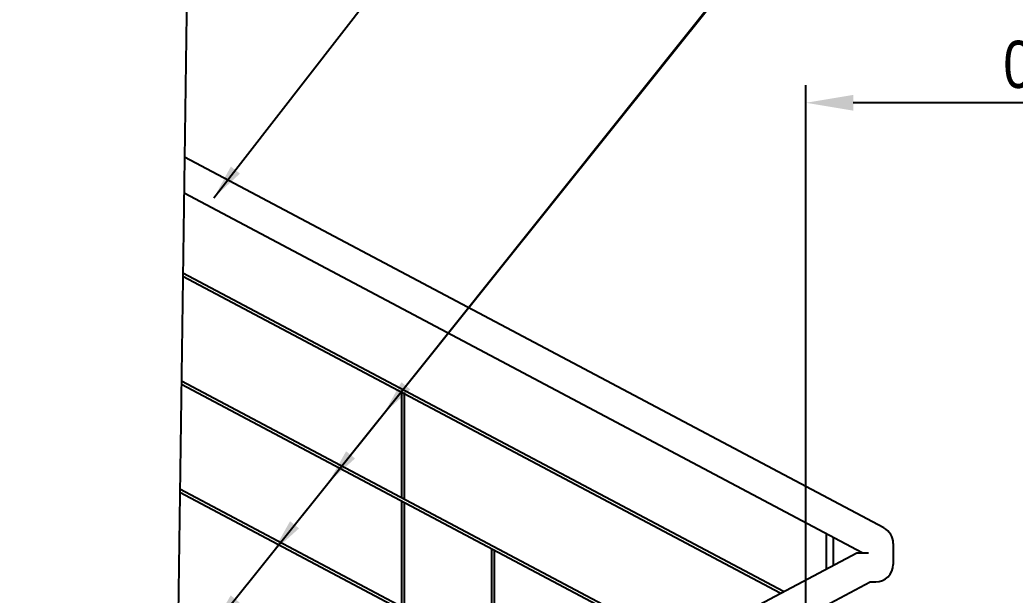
# Model space of a CAD drawing. Header units: millimetres. Extents: x 2148 to 2681, y 758 to 986.
# Drawn here: x 2635.91 to 2641.6, y 897.18 to 900.47 of the extents above; entities that cross this region are included whole.
import ezdxf

# ---------------------------------------------------------------- set-up
doc = ezdxf.new("R2010")
doc.units = ezdxf.units.MM
for name, color, linetype in [('1', 2, 'Continuous'), ('A-Wall', 4, 'Continuous'), ("arch'l plan-pl", 8, 'Continuous')]:
    doc.layers.add(name, color=color, linetype=linetype)
doc.styles.add('ARIALNW', font='ARIALN.TTF')
doc.dimstyles.new('DIM 100', dxfattribs={"dimtxt": 0.2, "dimasz": 0.2, "dimexe": 0.1, "dimexo": 0, "dimgap": 0.05, "dimtad": 1, "dimzin": 0, "dimdsep": 46, "dimtxsty": 'ARIALNW', "dimcen": 0.09, "dimclrd": 6, "dimclre": 6, "dimclrt": 13, "dimadec": 0, "dimazin": 0, "dimtfac": 1, "dimtofl": 0, "dimtmove": 2, "dimatfit": 3, "dimfxl": 1, "dimtolj": 1, "dimtzin": 0, "dimarcsym": 0})
doc.dimstyles.new('DIM 30', dxfattribs={"dimtxt": 0.32, "dimasz": 0.27, "dimexe": 0.1, "dimexo": 0, "dimgap": 0.08, "dimtad": 1, "dimlfac": 0.3, "dimrnd": 0.005, "dimzin": 1, "dimdsep": 46, "dimtxsty": 'ARIALNW', "dimcen": 0.09, "dimclrd": 6, "dimclre": 6, "dimclrt": 13, "dimadec": 0, "dimazin": 0, "dimtfac": 1, "dimtofl": 0, "dimtmove": 2, "dimatfit": 3, "dimfxl": 1, "dimtolj": 1, "dimtzin": 0, "dimarcsym": 0})

# ---------------------------------------------------------------- blocks, each defined once
blk = doc.blocks.new('*D2865')
at = {"layer": 'A-Wall', "color": 6, "lineweight": -2, "transparency": 16777216}
for p, q in [((2640.406, 894.066), (2640.406, 900.0985)), ((2643.2628, 893.5689), (2643.2628, 900.0985)), ((2642.9928, 899.9985), (2640.676, 899.9985))]:
    blk.add_line(p, q, dxfattribs=at)
at = {"layer": 'A-Wall', "color": 6, "transparency": 16777216}
for points in [[(2640.676, 900.0435), (2640.676, 899.9535), (2640.406, 899.9985)], [(2642.9928, 900.0435), (2642.9928, 899.9535), (2643.2628, 899.9985)]]:
    blk.add_solid(points, dxfattribs=at)
at = {"layer": 'Defpoints', "color": 0, "transparency": 16777216}
for p in [(2640.406, 899.9985), (2640.406, 894.066, 0), (2643.2628, 893.5689)]:
    blk.add_point(p, dxfattribs=at)
at = {"layer": 'A-Wall', "color": 13, "transparency": 16777216, "insert": (2641.8344, 900.2163), "char_height": 0.27, "attachment_point": 5, "style": 'ARIALNW'}
blk.add_mtext('\\A1;0.86', dxfattribs=at)

msp = doc.modelspace()

# ---------------------------------------------------------------- linework, layer by layer
at = {"ltscale": 0.5}
for p, q in [((2640.8509631, 897.5688511, 0.0000001), (2636.854851, 899.6880015, 0.0000001)), ((2640.7272665, 897.4269309, 0.0000001), (2636.8519611, 899.4820171, 0.0000001)), ((2640.2768433, 897.2046569, 0.0000001), (2636.8455392, 899.0242878, 0.0000001)), ((2640.2590562, 897.1952243, 0.0000001), (2636.8452765, 899.005562, 0.0000001)), ((2639.6734055, 896.8846519, 0.0000002), (2636.8366262, 898.3890046, 0.0000002)), ((2639.6911926, 896.8940845, 0.0000002), (2636.836889, 898.4077304, 0.0000002)), ((2638.0942385, 898.3422451, 0.0000002), (2638.0942385, 897.7399656, 0.0000002)), ((2638.1096553, 898.3422451, 0.0000002), (2638.1096553, 897.7317901, 0.0000002)), ((2639.0873481, 896.5738639, 0.0000002), (2636.82797, 897.772019, 0.0000002)), ((2639.1051352, 896.5832965, 0.0000002), (2636.8282327, 897.7907448, 0.0000002)), ((2638.0942385, 897.7211005, 0.0000002), (2638.0942385, 897.1183896, 0.0000002)), ((2638.1096553, 897.7129249, 0.0000002), (2638.1096553, 897.110214, 0.0000002)), ((2640.9041128, 897.4805049, 0.0000001), (2640.9041128, 897.3602642, 0.0000001)), ((2636.7940981, 895.3577465, 0.0000002), (2640.6959886, 897.4269309, 0.0000002)), ((2638.609517, 897.4478467, 0.0000002), (2638.609517, 896.8451358, 0.0000002)), ((2638.6249338, 897.4396711, 0.0000002), (2638.6249338, 896.8369603, 0.0000002)), ((2640.6959886, 897.4269309, 0.0000001), (2640.7628408, 897.4269309, 0.0000001)), ((2636.7346148, 895.1186854, 0.0000002), (2640.7730205, 897.2602642, 0.0000003)), ((2640.7730205, 897.2602642, 0.0000001), (2640.8041128, 897.2602642, 0.0000001))]:
    msp.add_line(p, q, dxfattribs=at)
at = {"ltscale": 0.5, "extrusion": (2.28932e-08, 4.00565e-08, 1)}
msp.add_arc((2640.8041128, 897.4805049, 0.0000965), 0.1, 0, 62.0628572, dxfattribs=at)
at = {"ltscale": 0.5, "extrusion": (-1.32724e-19, 4.00565e-08, 1)}
msp.add_arc((2640.8041128, 897.3602642, 0.0000361), 0.1, 270, 0, dxfattribs=at)
at = {"layer": '1', "ltscale": 0.5}
for p, q in [((2640.5206173, 897.5345405, 0.0000001), (2640.5206173, 897.3339309, 0.0000001)), ((2640.5206173, 897.5186315, 0.0000001), (2640.5206173, 897.3339309, 0.0000001)), ((2640.5606173, 897.5133284, 0.0000001), (2640.5606173, 897.3551431, 0.0000001)), ((2640.5606173, 897.5133284, 0.0000001), (2640.5606173, 897.3551431, 0.0000001))]:
    msp.add_line(p, q, dxfattribs=at)
at = {"layer": "arch'l plan-pl", "elevation": 0}
msp.add_lwpolyline([(2636.8701574, 900.7789854), (2636.7912381, 895.1538959), (2635.9141286, 894.6084757), (2637.1687298, 894.4687911), (2636.6100495, 894.1950502), (2636.3882275, 890.0118038)], dxfattribs=at)

# ---------------------------------------------------------------- dimensions: what is measured, and where the dimension line sits
at = {"layer": 'A-Wall'}
dim = msp.add_linear_dim(base=(2640.4059526, 899.9984736), p1=(2643.262797, 893.5688904), p2=(2640.4059526, 894.0660442, 0.0000003), dimstyle='DIM 30', override={"dimtxt": 0.27}, dxfattribs=at)
dim.commit()
dim.dimension.update_dxf_attribs({"geometry": '*D2865', "text_midpoint": (2641.8343748, 900.2163283)})

# ---------------------------------------------------------------- leaders
for points in [[(2637.0227401, 899.4560627), (2639.4939247, 902.6370678), (2641.3061995, 902.6370678)], [(2637.0190007, 897.0066304), (2640.6642085, 901.5576463), (2641.3205686, 901.5576463)], [(2637.9949173, 898.2250554), (2640.5655168, 901.4431621)], [(2637.678735, 897.830304), (2638.8408375, 899.2811807)], [(2637.3585821, 897.4305954), (2638.5765099, 898.9511696)]]:
    msp.add_leader(points, dimstyle='DIM 100', override={"dimgap": 0.05, "dimtad": 0}, dxfattribs=at)

doc.saveas('drawing.dxf')
